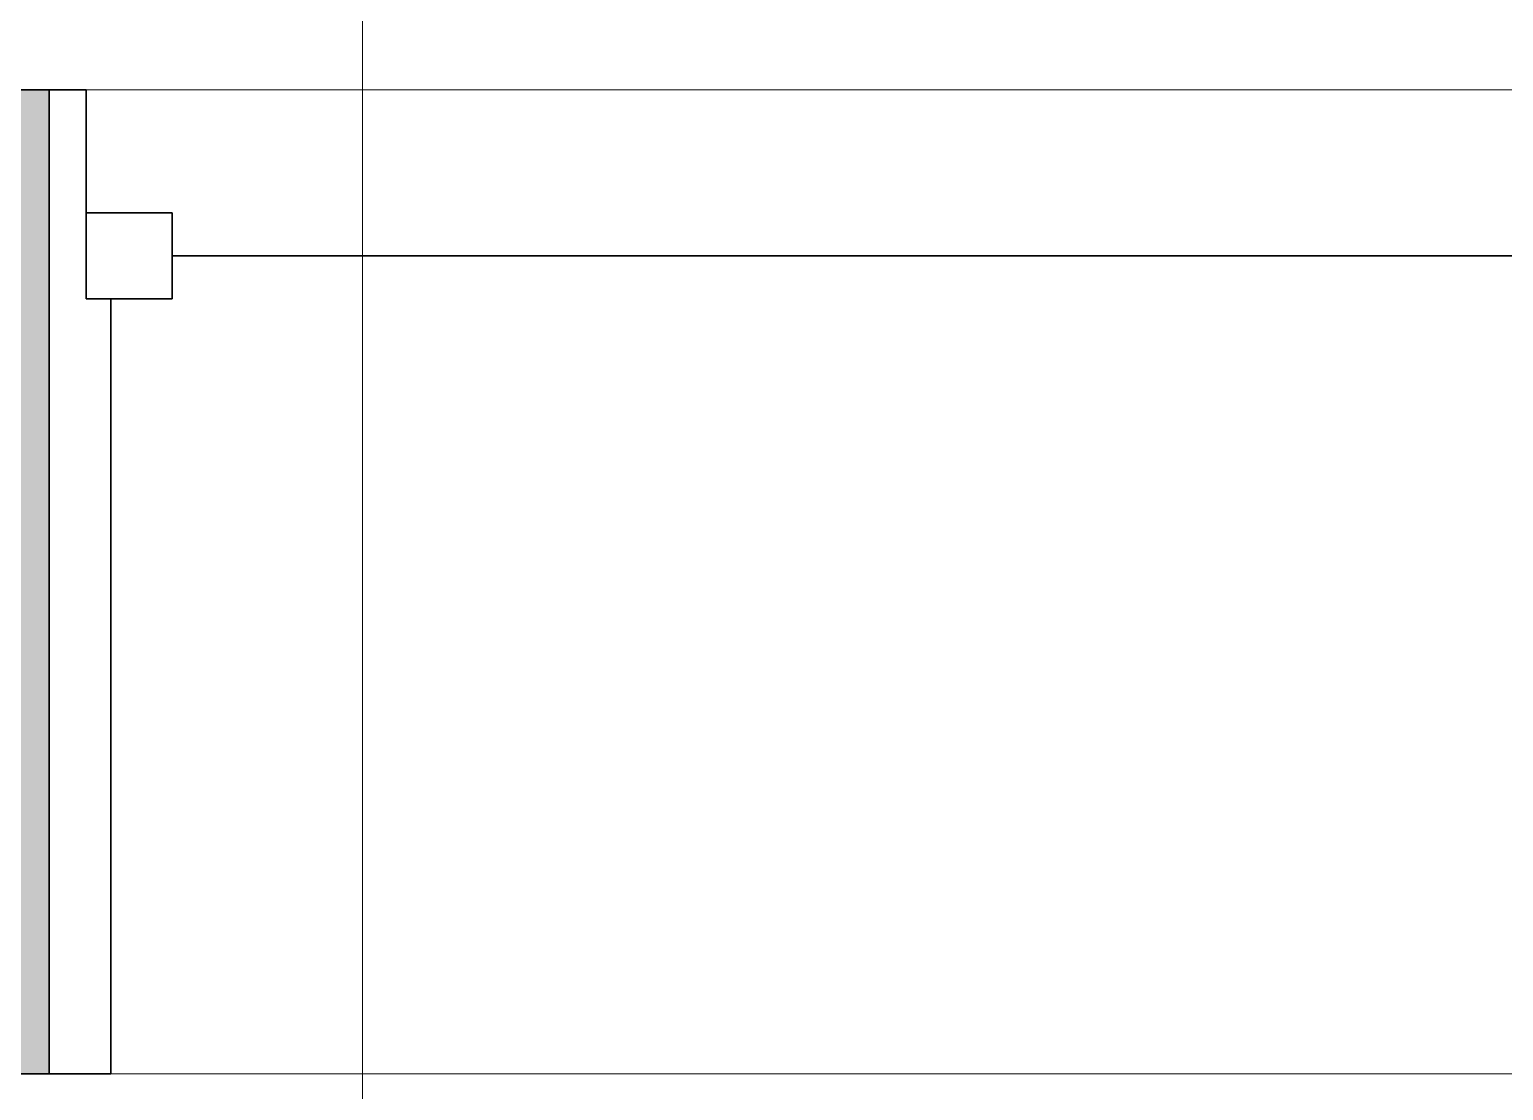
# Model space of a CAD drawing. Header units: inches. Extents: x -1176 to 1507, y -2587 to 978.
# Drawn here: x -422.19 to -392.23, y 543.35 to 564.91 of the extents above; entities that cross this region are included whole.
import ezdxf

# ---------------------------------------------------------------- set-up
doc = ezdxf.new("R2010")
doc.units = ezdxf.units.IN
doc.header["$MEASUREMENT"] = 0
for name, color, linetype, lineweight in [('A-AREA-IDEN', 2, 'Continuous', 9), ('A-GLAZ', 151, 'Continuous', 18), ('A-WALL', 113, 'Continuous', 18), ('A-WALL-PATT', 111, 'Continuous', 18)]:
    doc.layers.add(name, color=color, linetype=linetype, lineweight=lineweight)

# ---------------------------------------------------------------- blocks, each defined once
blk = doc.blocks.new('Double Hung - side window 4_ X 6_ 3_ H 3-6972675-2nd Floor Construction')
at = {"layer": 'A-GLAZ', "color": 8, "lineweight": 30}
for p, q in [((20.865, 10), (22.115, 10)), ((20.865, -5.75), (20.865, 10)), ((19.615, -7.5), (19.615, -5.75)), ((21.365, -5.75), (19.615, -5.75)), ((20.865, -5.75), (21.365, -5.75)), ((21.365, -7.5), (21.365, -5.75)), ((21.365, -5.75), (21.365, -10)), ((-19.615, -6.625), (19.615, -6.625)), ((21.365, -7.5), (19.615, -7.5)), ((22.115, -10), (21.365, -10))]:
    blk.add_line(p, q, dxfattribs=at)

msp = doc.modelspace()

# ---------------------------------------------------------------- hatches: boundary and pattern name
at = {"layer": 'A-WALL-PATT'}
h = msp.add_hatch(color=250, dxfattribs=at)
h.paths.add_polyline_path([(-22.281, 543.684), (-22.281, 563.684), (-53.535, 563.684), (-53.535, 543.684)], flags=0)
h.paths.add_polyline_path([(-152.067, 543.684), (-97.765, 543.684), (-97.765, 563.684), (-152.067, 563.684)], flags=0)
h.paths.add_polyline_path([(-264.813, 543.684), (-196.298, 543.684), (-196.298, 563.684), (-264.813, 563.684)], flags=0)
h.paths.add_polyline_path([(-570.035, 543.684), (-516.709, 543.684), (-516.709, 563.684), (-590.071, 563.684), (-590.071, 543.684), (-570.071, 543.684)], flags=0)
h.paths.add_polyline_path([(-476.709, 543.684), (-421.788, 543.684), (-421.788, 563.684), (-476.709, 563.684)], flags=0)
h.paths.add_polyline_path([(-356.821, 543.684), (-309.043, 543.684), (-309.043, 563.684), (-377.558, 563.684), (-377.558, 543.684), (-359.028, 543.684)], flags=0)

# ---------------------------------------------------------------- linework, layer by layer
at = {"layer": 'A-AREA-IDEN'}
msp.add_line((-415.422, 535.668), (-415.422, 584.924), dxfattribs=at)
at = {"layer": 'A-WALL', "color": 8, "lineweight": 30}
for p, q in [((-476.709, 563.684), (-421.788, 563.684)), ((-421.788, 563.684), (-421.788, 543.684)), ((-476.709, 543.684), (-421.788, 543.684))]:
    msp.add_line(p, q, dxfattribs=at)
at = {"layer": 'A-WALL', "lineweight": 9}
for p, q in [((-421.788, 563.684), (-377.558, 563.684)), ((-386.821, 543.684), (-421.788, 543.684))]:
    msp.add_line(p, q, dxfattribs=at)

# ---------------------------------------------------------------- block references
at = {"layer": 'A-GLAZ', "rotation": 180}
msp.add_blockref('Double Hung - side window 4_ X 6_ 3_ H 3-6972675-2nd Floor Construction', (-399.673, 553.684), dxfattribs=at)

doc.saveas('drawing.dxf')
